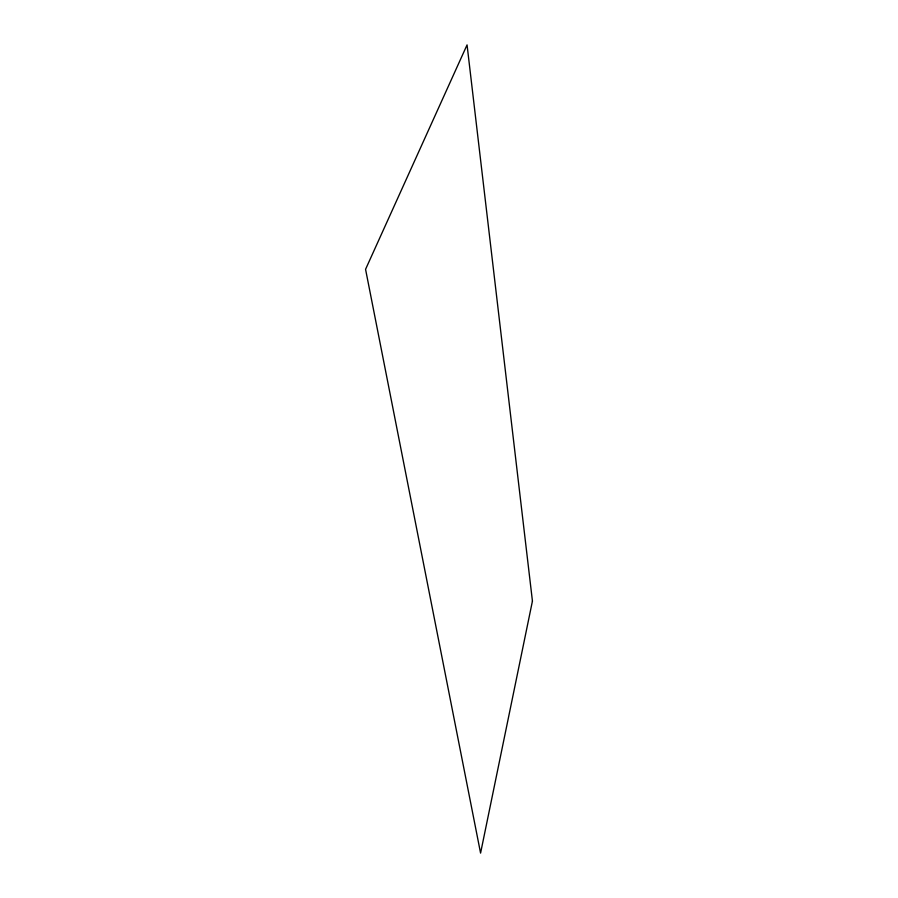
<?xml version="1.0" encoding="UTF-8"?>
<svg xmlns="http://www.w3.org/2000/svg" width="898" height="898" viewBox="0 0 898 898"><rect width="100%" height="100%" fill="white"/><g stroke="black" fill="none" stroke-linecap="round" stroke-linejoin="round"><path stroke-width="1.35" d="M532.435 601.076L480.576 853.1L365.565 269.321L467.061 44.9L532.435 601.076"/></g></svg>
